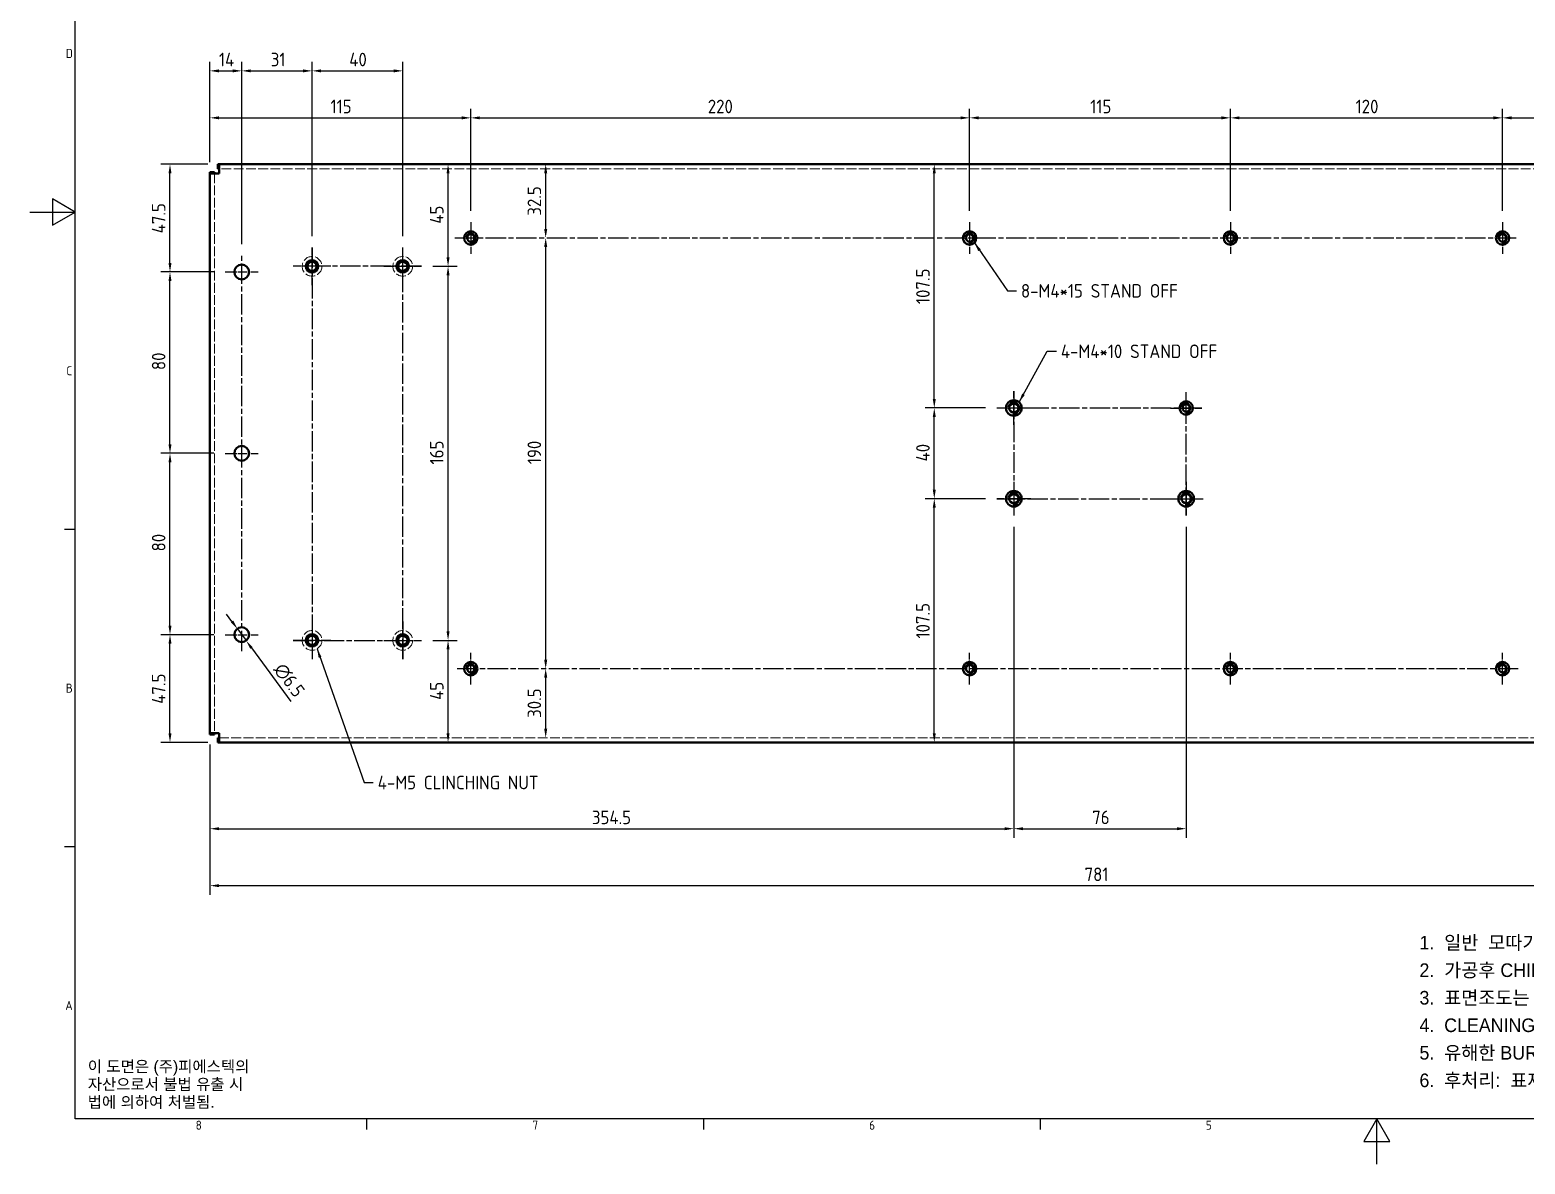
# Model space of a CAD drawing. Header units: millimetres. Extents: x 0 to 1188, y 0 to 840.
# Drawn here: x 0 to 659, y 0 to 500 of the extents above; entities that cross this region are included whole.
import ezdxf

# ---------------------------------------------------------------- set-up
doc = ezdxf.new("R2010")
doc.units = ezdxf.units.MM
doc.header["$LTSCALE"] = 2
doc.linetypes.add('CHAIN', pattern=[0.3543, 0.2362, -0.0295, 0.0591, -0.0295])
doc.linetypes.add('DASHED', pattern=[0.2067, 0.1654, -0.0413])
doc.layers.get('0').update_dxf_attribs({"color": 3, "lineweight": 25})
for name, color, linetype, lineweight in [('가려진 것(ISO)', 2, 'DASHED', 18), ('가시적인 것(ISO)', 3, 'Continuous', 40), ('가시적인 좁은 것(ISO)', 3, 'Continuous', 35), ('경계(ISO)', 7, 'Continuous', 25), ('기호(ISO)', 5, 'Continuous', 25), ('중심 표식(ISO)', 1, 'Continuous', 25), ('중심선(ISO)', 1, 'Continuous', 25), ('치수(ISO)', 2, 'Continuous', 25)]:
    doc.layers.add(name, color=color, linetype=linetype, lineweight=lineweight)
doc.styles.add('ISO Proportional', font='arial.ttf')
doc.styles.add('문자 텍스트_PSTEK_POSCO', font='isocp.shx')
doc.styles.add('치수 텍스트_PSTEK_POSCO', font='isocp.shx')
doc.dimstyles.new('치수_PSTEK_POSCO', dxfattribs={"dimscale": 2, "dimtxt": 3, "dimasz": 2, "dimexe": 2, "dimexo": 2.5, "dimgap": 1, "dimtad": 1, "dimrnd": 1e-08, "dimdsep": 46, "dimtxsty": '치수 텍스트_PSTEK_POSCO', "dimcen": 0.09, "dimdle": 10, "dimclrd": 7, "dimclre": 7, "dimclrt": 2, "dimadec": 1, "dimazin": 2, "dimtfac": 1, "dimtmove": 0, "dimatfit": 3, "dimfxl": 0, "dimtolj": 1, "dimlwd": -1, "dimlwe": -1, "dimarcsym": 0})
doc.dimstyles.new('치수_PSTEK_POSCO$7', dxfattribs={"dimscale": 2, "dimtxt": 3, "dimasz": 2, "dimexe": 2, "dimexo": 2.5, "dimgap": 1, "dimtad": 1, "dimrnd": 1e-08, "dimdsep": 46, "dimtxsty": '치수 텍스트_PSTEK_POSCO', "dimcen": 0.09, "dimdle": 10, "dimclrd": 7, "dimclre": 7, "dimclrt": 2, "dimadec": 1, "dimazin": 2, "dimtfac": 1, "dimtmove": 0, "dimatfit": 3, "dimfxl": 0, "dimtolj": 1, "dimlwd": -1, "dimlwe": -1, "dimarcsym": 0})

# ---------------------------------------------------------------- blocks, each defined once
blk = doc.blocks.new('경계 Default Border')
at = {"layer": '경계(ISO)'}
for p, q in [((10, 140), (7.6, 140)), ((10, 70), (7.6, 70)), ((74.25, 10), (74.25, 7.6)), ((148.5, 10), (148.5, 7.6)), ((222.75, 10), (222.75, 7.6))]:
    blk.add_line(p, q, dxfattribs=at)
at = {"layer": '경계(ISO)', "flags": 128}
for points in [[(10, 10), (10, 410), (584, 410), (584, 10), (10, 10)], [(0, 210), (10, 210), (5, 212.89), (5, 207.11), (10, 210)], [(297, 0), (297, 10), (294.11, 5), (299.89, 5), (297, 10)]]:
    blk.add_lwpolyline(points, dxfattribs=at)
at = {"layer": '경계(ISO)', "color": 2, "char_height": 2, "attachment_point": 7, "style": '문자 텍스트_PSTEK_POSCO'}
for s, insert in [('D', (7.92, 243.98)), ('C', (8.03, 173.98)), ('B', (7.92, 103.98)), ('A', (7.81, 34)), ('8', (36.55, 7.58)), ('7', (110.8, 7.6)), ('6', (185.05, 7.58)), ('5', (259.3, 7.58))]:
    blk.add_mtext(s, dxfattribs=dict(at, insert=insert))
blk = doc.blocks.new('*D23')
at = {"layer": 'Defpoints', "color": 0, "transparency": 16777216}
for p in [(194.41, 461.56), (79.41, 437.06), (194.41, 415.51)]:
    blk.add_point(p, dxfattribs=at)
at = {"layer": '치수(ISO)', "color": 7, "transparency": 16777216}
for p, q in [((79.41, 442.06), (79.41, 465.56)), ((194.41, 420.51), (194.41, 465.56)), ((83.41, 461.56), (190.41, 461.56))]:
    blk.add_line(p, q, dxfattribs=at)
for points in [[(83.41, 462.22), (83.41, 460.89), (79.41, 461.56)], [(190.41, 462.22), (190.41, 460.89), (194.41, 461.56)]]:
    blk.add_solid(points, dxfattribs=at)
at = {"layer": '치수(ISO)', "color": 2, "transparency": 16777216, "insert": (132.56, 466.56), "char_height": 6, "attachment_point": 4, "style": '치수 텍스트_PSTEK_POSCO'}
blk.add_mtext('\\A1;115', dxfattribs=at)
blk = doc.blocks.new('*D24')
at = {"layer": 'Defpoints', "color": 0, "transparency": 16777216}
for p in [(414.41, 461.56), (194.41, 415.51), (414.41, 415.51)]:
    blk.add_point(p, dxfattribs=at)
at = {"layer": '치수(ISO)', "color": 7, "transparency": 16777216}
for p, q in [((194.41, 420.51), (194.41, 465.56)), ((414.41, 420.51), (414.41, 465.56)), ((198.41, 461.56), (410.41, 461.56))]:
    blk.add_line(p, q, dxfattribs=at)
for points in [[(198.41, 462.22), (198.41, 460.89), (194.41, 461.56)], [(410.41, 462.22), (410.41, 460.89), (414.41, 461.56)]]:
    blk.add_solid(points, dxfattribs=at)
at = {"layer": '치수(ISO)', "color": 2, "transparency": 16777216, "insert": (298.95, 466.56), "char_height": 6, "attachment_point": 4, "style": '치수 텍스트_PSTEK_POSCO'}
blk.add_mtext('\\A1;220', dxfattribs=at)
blk = doc.blocks.new('*D25')
at = {"layer": 'Defpoints', "color": 0, "transparency": 16777216}
for p in [(529.41, 461.56), (414.41, 415.51), (529.41, 415.51)]:
    blk.add_point(p, dxfattribs=at)
at = {"layer": '치수(ISO)', "color": 7, "transparency": 16777216}
for p, q in [((414.41, 420.51), (414.41, 465.56)), ((529.41, 420.51), (529.41, 465.56)), ((418.41, 461.56), (525.41, 461.56))]:
    blk.add_line(p, q, dxfattribs=at)
for points in [[(418.41, 462.22), (418.41, 460.89), (414.41, 461.56)], [(525.41, 462.22), (525.41, 460.89), (529.41, 461.56)]]:
    blk.add_solid(points, dxfattribs=at)
at = {"layer": '치수(ISO)', "color": 2, "transparency": 16777216, "insert": (467.6, 466.56), "char_height": 6, "attachment_point": 4, "style": '치수 텍스트_PSTEK_POSCO'}
blk.add_mtext('\\A1;115', dxfattribs=at)
blk = doc.blocks.new('*D26')
at = {"layer": 'Defpoints', "color": 0, "transparency": 16777216}
for p in [(649.41, 461.56), (529.41, 415.51), (649.41, 415.51)]:
    blk.add_point(p, dxfattribs=at)
at = {"layer": '치수(ISO)', "color": 7, "transparency": 16777216}
for p, q in [((529.41, 420.51), (529.41, 465.56)), ((649.41, 420.51), (649.41, 465.56)), ((533.41, 461.56), (645.41, 461.56))]:
    blk.add_line(p, q, dxfattribs=at)
for points in [[(533.41, 462.22), (533.41, 460.89), (529.41, 461.56)], [(645.41, 462.22), (645.41, 460.89), (649.41, 461.56)]]:
    blk.add_solid(points, dxfattribs=at)
at = {"layer": '치수(ISO)', "color": 2, "transparency": 16777216, "insert": (584.63, 466.56), "char_height": 6, "attachment_point": 4, "style": '치수 텍스트_PSTEK_POSCO'}
blk.add_mtext('\\A1;120', dxfattribs=at)
blk = doc.blocks.new('*D27')
at = {"layer": 'Defpoints', "color": 0, "transparency": 16777216}
for p in [(689.41, 461.56), (689.41, 427.31), (649.41, 415.51)]:
    blk.add_point(p, dxfattribs=at)
at = {"layer": '치수(ISO)', "color": 7, "transparency": 16777216}
for p, q in [((649.41, 420.51), (649.41, 465.56)), ((689.41, 432.31), (689.41, 465.56)), ((653.41, 461.56), (685.41, 461.56))]:
    blk.add_line(p, q, dxfattribs=at)
for points in [[(653.41, 462.22), (653.41, 460.89), (649.41, 461.56)], [(685.41, 462.22), (685.41, 460.89), (689.41, 461.56)]]:
    blk.add_solid(points, dxfattribs=at)
at = {"layer": '치수(ISO)', "color": 2, "transparency": 16777216, "insert": (665.83, 466.56), "char_height": 6, "attachment_point": 4, "style": '치수 텍스트_PSTEK_POSCO'}
blk.add_mtext('\\A1;40', dxfattribs=at)
blk = doc.blocks.new('*D30')
at = {"layer": 'Defpoints', "color": 0, "transparency": 16777216}
for p in [(93.41, 482.29), (79.41, 437.06), (93.41, 400.81)]:
    blk.add_point(p, dxfattribs=at)
at = {"layer": '치수(ISO)', "color": 7, "transparency": 16777216}
for p, q in [((79.41, 442.06), (79.41, 486.29)), ((83.41, 482.29), (89.41, 482.29)), ((93.41, 405.81), (93.41, 486.29))]:
    blk.add_line(p, q, dxfattribs=at)
for points in [[(83.41, 482.95), (83.41, 481.62), (79.41, 482.29)], [(89.41, 482.95), (89.41, 481.62), (93.41, 482.29)]]:
    blk.add_solid(points, dxfattribs=at)
at = {"layer": '치수(ISO)', "color": 2, "transparency": 16777216, "insert": (83.39, 487.29), "char_height": 6, "attachment_point": 4, "style": '치수 텍스트_PSTEK_POSCO'}
blk.add_mtext('\\A1;14', dxfattribs=at)
blk = doc.blocks.new('*D31')
at = {"layer": 'Defpoints', "color": 0, "transparency": 16777216}
for p in [(124.41, 482.29), (124.41, 404.41), (93.41, 400.81)]:
    blk.add_point(p, dxfattribs=at)
at = {"layer": '치수(ISO)', "color": 7, "transparency": 16777216}
for p, q in [((93.41, 405.81), (93.41, 486.29)), ((97.41, 482.29), (120.41, 482.29)), ((124.41, 409.41), (124.41, 486.29))]:
    blk.add_line(p, q, dxfattribs=at)
for points in [[(97.41, 482.95), (97.41, 481.62), (93.41, 482.29)], [(120.41, 482.95), (120.41, 481.62), (124.41, 482.29)]]:
    blk.add_solid(points, dxfattribs=at)
at = {"layer": '치수(ISO)', "color": 2, "transparency": 16777216, "insert": (106.23, 487.29), "char_height": 6, "attachment_point": 4, "style": '치수 텍스트_PSTEK_POSCO'}
blk.add_mtext('\\A1;31', dxfattribs=at)
blk = doc.blocks.new('*D32')
at = {"layer": 'Defpoints', "color": 0, "transparency": 16777216}
for p in [(164.41, 482.29), (124.41, 404.41), (164.41, 404.41)]:
    blk.add_point(p, dxfattribs=at)
at = {"layer": '치수(ISO)', "color": 7, "transparency": 16777216}
for p, q in [((124.41, 409.41), (124.41, 486.29)), ((128.41, 482.29), (160.41, 482.29)), ((164.41, 409.41), (164.41, 486.29))]:
    blk.add_line(p, q, dxfattribs=at)
for points in [[(128.41, 482.95), (128.41, 481.62), (124.41, 482.29)], [(160.41, 482.95), (160.41, 481.62), (164.41, 482.29)]]:
    blk.add_solid(points, dxfattribs=at)
at = {"layer": '치수(ISO)', "color": 2, "transparency": 16777216, "insert": (140.83, 487.29), "char_height": 6, "attachment_point": 4, "style": '치수 텍스트_PSTEK_POSCO'}
blk.add_mtext('\\A1;40', dxfattribs=at)
blk = doc.blocks.new('*D33')
at = {"layer": 'Defpoints', "color": 0, "transparency": 16777216}
for p in [(433.91, 286.11), (79.41, 190.06), (433.91, 147.96)]:
    blk.add_point(p, dxfattribs=at)
at = {"layer": '치수(ISO)', "color": 7, "transparency": 16777216}
for p, q in [((433.91, 281.11), (433.91, 143.96)), ((79.41, 185.06), (79.41, 143.96)), ((83.41, 147.96), (429.91, 147.96))]:
    blk.add_line(p, q, dxfattribs=at)
for points in [[(83.41, 148.62), (83.41, 147.29), (79.41, 147.96)], [(429.91, 148.62), (429.91, 147.29), (433.91, 147.96)]]:
    blk.add_solid(points, dxfattribs=at)
at = {"layer": '치수(ISO)', "color": 2, "transparency": 16777216, "insert": (247.83, 152.96), "char_height": 6, "attachment_point": 4, "style": '치수 텍스트_PSTEK_POSCO'}
blk.add_mtext('\\A1;354.5', dxfattribs=at)
blk = doc.blocks.new('*D34')
at = {"layer": 'Defpoints', "color": 0, "transparency": 16777216}
for p in [(433.91, 286.11), (509.91, 286.11), (509.91, 147.96)]:
    blk.add_point(p, dxfattribs=at)
at = {"layer": '치수(ISO)', "color": 7, "transparency": 16777216}
for p, q in [((433.91, 281.11), (433.91, 143.96)), ((509.91, 281.11), (509.91, 143.96)), ((437.91, 147.96), (505.91, 147.96))]:
    blk.add_line(p, q, dxfattribs=at)
for points in [[(437.91, 148.62), (437.91, 147.29), (433.91, 147.96)], [(505.91, 148.62), (505.91, 147.29), (509.91, 147.96)]]:
    blk.add_solid(points, dxfattribs=at)
at = {"layer": '치수(ISO)', "color": 2, "transparency": 16777216, "insert": (468.46, 152.96), "char_height": 6, "attachment_point": 4, "style": '치수 텍스트_PSTEK_POSCO'}
blk.add_mtext('\\A1;76', dxfattribs=at)
blk = doc.blocks.new('*D35')
at = {"layer": 'Defpoints', "color": 0, "transparency": 16777216}
for p in [(61.78, 233.56), (86.16, 233.56), (83.41, 186.06)]:
    blk.add_point(p, dxfattribs=at)
at = {"layer": '치수(ISO)', "color": 7, "transparency": 16777216}
for p, q in [((81.16, 233.56), (57.78, 233.56)), ((61.78, 190.06), (61.78, 229.56)), ((78.41, 186.06), (57.78, 186.06))]:
    blk.add_line(p, q, dxfattribs=at)
for points in [[(61.12, 229.56), (62.45, 229.56), (61.78, 233.56)], [(61.12, 190.06), (62.45, 190.06), (61.78, 186.06)]]:
    blk.add_solid(points, dxfattribs=at)
at = {"layer": '치수(ISO)', "color": 2, "transparency": 16777216, "insert": (56.78, 203.06), "char_height": 6, "attachment_point": 4, "rotation": 90, "style": '치수 텍스트_PSTEK_POSCO'}
blk.add_mtext('\\A1;47.5', dxfattribs=at)
blk = doc.blocks.new('*D36')
at = {"layer": 'Defpoints', "color": 0, "transparency": 16777216}
for p in [(61.78, 441.06), (83.41, 441.06), (86.16, 393.56)]:
    blk.add_point(p, dxfattribs=at)
at = {"layer": '치수(ISO)', "color": 7, "transparency": 16777216}
for p, q in [((78.41, 441.06), (57.78, 441.06)), ((61.78, 397.56), (61.78, 437.06)), ((81.16, 393.56), (57.78, 393.56))]:
    blk.add_line(p, q, dxfattribs=at)
for points in [[(61.12, 437.06), (62.45, 437.06), (61.78, 441.06)], [(61.12, 397.56), (62.45, 397.56), (61.78, 393.56)]]:
    blk.add_solid(points, dxfattribs=at)
at = {"layer": '치수(ISO)', "color": 2, "transparency": 16777216, "insert": (56.78, 410.6), "char_height": 6, "attachment_point": 4, "rotation": 90, "style": '치수 텍스트_PSTEK_POSCO'}
blk.add_mtext('\\A1;47.5', dxfattribs=at)
blk = doc.blocks.new('*D37')
at = {"layer": 'Defpoints', "color": 0, "transparency": 16777216}
for p in [(61.78, 393.56), (86.16, 393.56), (86.16, 313.56)]:
    blk.add_point(p, dxfattribs=at)
at = {"layer": '치수(ISO)', "color": 7, "transparency": 16777216}
for p, q in [((81.16, 393.56), (57.78, 393.56)), ((61.78, 317.56), (61.78, 389.56)), ((81.16, 313.56), (57.78, 313.56))]:
    blk.add_line(p, q, dxfattribs=at)
for points in [[(61.12, 389.56), (62.45, 389.56), (61.78, 393.56)], [(61.12, 317.56), (62.45, 317.56), (61.78, 313.56)]]:
    blk.add_solid(points, dxfattribs=at)
at = {"layer": '치수(ISO)', "color": 2, "transparency": 16777216, "insert": (56.78, 350.28), "char_height": 6, "attachment_point": 4, "rotation": 90, "style": '치수 텍스트_PSTEK_POSCO'}
blk.add_mtext('\\A1;80', dxfattribs=at)
blk = doc.blocks.new('*D38')
at = {"layer": 'Defpoints', "color": 0, "transparency": 16777216}
for p in [(61.78, 313.56), (86.16, 313.56), (86.16, 233.56)]:
    blk.add_point(p, dxfattribs=at)
at = {"layer": '치수(ISO)', "color": 7, "transparency": 16777216}
for p, q in [((81.16, 313.56), (57.78, 313.56)), ((61.78, 237.56), (61.78, 309.56)), ((81.16, 233.56), (57.78, 233.56))]:
    blk.add_line(p, q, dxfattribs=at)
for points in [[(61.12, 309.56), (62.45, 309.56), (61.78, 313.56)], [(61.12, 237.56), (62.45, 237.56), (61.78, 233.56)]]:
    blk.add_solid(points, dxfattribs=at)
at = {"layer": '치수(ISO)', "color": 2, "transparency": 16777216, "insert": (56.78, 270.28), "char_height": 6, "attachment_point": 4, "rotation": 90, "style": '치수 텍스트_PSTEK_POSCO'}
blk.add_mtext('\\A1;80', dxfattribs=at)
blk = doc.blocks.new('*D39')
at = {"layer": 'Defpoints', "color": 0, "transparency": 16777216}
for p in [(172.76, 231.06), (184.41, 231.06), (83.41, 186.06)]:
    blk.add_point(p, dxfattribs=at)
at = {"layer": '치수(ISO)', "color": 7, "transparency": 16777216}
for p, q in [((177.76, 231.06), (188.41, 231.06)), ((184.41, 190.06), (184.41, 227.06))]:
    blk.add_line(p, q, dxfattribs=at)
for points in [[(183.74, 227.06), (185.08, 227.06), (184.41, 231.06)], [(183.74, 190.06), (185.08, 190.06), (184.41, 186.06)]]:
    blk.add_solid(points, dxfattribs=at)
at = {"layer": '치수(ISO)', "color": 2, "transparency": 16777216, "insert": (179.41, 204.81), "char_height": 6, "attachment_point": 4, "rotation": 90, "style": '치수 텍스트_PSTEK_POSCO'}
blk.add_mtext('\\A1;45', dxfattribs=at)
blk = doc.blocks.new('*D40')
at = {"layer": 'Defpoints', "color": 0, "transparency": 16777216}
for p in [(83.41, 441.06), (184.41, 441.06), (172.76, 396.06)]:
    blk.add_point(p, dxfattribs=at)
at = {"layer": '치수(ISO)', "color": 7, "transparency": 16777216}
for p, q in [((184.41, 400.06), (184.41, 437.06)), ((177.76, 396.06), (188.41, 396.06))]:
    blk.add_line(p, q, dxfattribs=at)
for points in [[(183.74, 437.06), (185.08, 437.06), (184.41, 441.06)], [(183.74, 400.06), (185.08, 400.06), (184.41, 396.06)]]:
    blk.add_solid(points, dxfattribs=at)
at = {"layer": '치수(ISO)', "color": 2, "transparency": 16777216, "insert": (179.41, 414.85), "char_height": 6, "attachment_point": 4, "rotation": 90, "style": '치수 텍스트_PSTEK_POSCO'}
blk.add_mtext('\\A1;45', dxfattribs=at)
blk = doc.blocks.new('*D41')
at = {"layer": 'Defpoints', "color": 0, "transparency": 16777216}
for p in [(172.76, 396.06), (184.41, 396.06), (172.76, 231.06)]:
    blk.add_point(p, dxfattribs=at)
at = {"layer": '치수(ISO)', "color": 7, "transparency": 16777216}
for p, q in [((177.76, 396.06), (188.41, 396.06)), ((184.41, 235.06), (184.41, 392.06)), ((177.76, 231.06), (188.41, 231.06))]:
    blk.add_line(p, q, dxfattribs=at)
for points in [[(183.74, 392.06), (185.08, 392.06), (184.41, 396.06)], [(183.74, 235.06), (185.08, 235.06), (184.41, 231.06)]]:
    blk.add_solid(points, dxfattribs=at)
at = {"layer": '치수(ISO)', "color": 2, "transparency": 16777216, "insert": (179.41, 308.65), "char_height": 6, "attachment_point": 4, "rotation": 90, "style": '치수 텍스트_PSTEK_POSCO'}
blk.add_mtext('\\A1;165', dxfattribs=at)
blk = doc.blocks.new('*D42')
at = {"layer": 'Defpoints', "color": 0, "transparency": 16777216}
for p in [(83.41, 441.06), (227.46, 441.06), (187.46, 408.56)]:
    blk.add_point(p, dxfattribs=at)
at = {"layer": '치수(ISO)', "color": 7, "transparency": 16777216}
blk.add_line((227.46, 412.56), (227.46, 437.06), dxfattribs=at)
for points in [[(226.79, 437.06), (228.13, 437.06), (227.46, 441.06)], [(226.79, 412.56), (228.13, 412.56), (227.46, 408.56)]]:
    blk.add_solid(points, dxfattribs=at)
at = {"layer": '치수(ISO)', "color": 2, "transparency": 16777216, "insert": (222.46, 418.4), "char_height": 6, "attachment_point": 4, "rotation": 90, "style": '치수 텍스트_PSTEK_POSCO'}
blk.add_mtext('\\A1;32.5', dxfattribs=at)
blk = doc.blocks.new('*D43')
at = {"layer": 'Defpoints', "color": 0, "transparency": 16777216}
for p in [(187.46, 408.56), (227.46, 408.56), (187.46, 218.56)]:
    blk.add_point(p, dxfattribs=at)
at = {"layer": '치수(ISO)', "color": 7, "transparency": 16777216}
blk.add_line((227.46, 222.56), (227.46, 404.56), dxfattribs=at)
for points in [[(226.79, 404.56), (228.13, 404.56), (227.46, 408.56)], [(226.79, 222.56), (228.13, 222.56), (227.46, 218.56)]]:
    blk.add_solid(points, dxfattribs=at)
at = {"layer": '치수(ISO)', "color": 2, "transparency": 16777216, "insert": (222.46, 308.77), "char_height": 6, "attachment_point": 4, "rotation": 90, "style": '치수 텍스트_PSTEK_POSCO'}
blk.add_mtext('\\A1;190', dxfattribs=at)
blk = doc.blocks.new('*D44')
at = {"layer": 'Defpoints', "color": 0, "transparency": 16777216}
for p in [(187.46, 218.56), (227.46, 218.56), (83.41, 188.06)]:
    blk.add_point(p, dxfattribs=at)
at = {"layer": '치수(ISO)', "color": 7, "transparency": 16777216}
blk.add_line((227.46, 192.06), (227.46, 214.56), dxfattribs=at)
for points in [[(226.79, 214.56), (228.13, 214.56), (227.46, 218.56)], [(226.79, 192.06), (228.13, 192.06), (227.46, 188.06)]]:
    blk.add_solid(points, dxfattribs=at)
at = {"layer": '치수(ISO)', "color": 2, "transparency": 16777216, "insert": (222.46, 196.86), "char_height": 6, "attachment_point": 4, "rotation": 90, "style": '치수 텍스트_PSTEK_POSCO'}
blk.add_mtext('\\A1;30.5', dxfattribs=at)
blk = doc.blocks.new('*D45')
at = {"layer": 'Defpoints', "color": 0, "transparency": 16777216}
for p in [(398.82, 293.56), (426.46, 293.56), (83.41, 186.06)]:
    blk.add_point(p, dxfattribs=at)
at = {"layer": '치수(ISO)', "color": 7, "transparency": 16777216}
for p, q in [((421.46, 293.56), (394.82, 293.56)), ((398.82, 190.06), (398.82, 289.56))]:
    blk.add_line(p, q, dxfattribs=at)
for points in [[(398.15, 289.56), (399.49, 289.56), (398.82, 293.56)], [(398.15, 190.06), (399.49, 190.06), (398.82, 186.06)]]:
    blk.add_solid(points, dxfattribs=at)
at = {"layer": '치수(ISO)', "color": 2, "transparency": 16777216, "insert": (393.82, 231.86), "char_height": 6, "attachment_point": 4, "rotation": 90, "style": '치수 텍스트_PSTEK_POSCO'}
blk.add_mtext('\\A1;107.5', dxfattribs=at)
blk = doc.blocks.new('*D46')
at = {"layer": 'Defpoints', "color": 0, "transparency": 16777216}
for p in [(83.41, 441.06), (398.82, 441.06), (426.46, 333.56)]:
    blk.add_point(p, dxfattribs=at)
at = {"layer": '치수(ISO)', "color": 7, "transparency": 16777216}
for p, q in [((398.82, 337.56), (398.82, 437.06)), ((421.46, 333.56), (394.82, 333.56))]:
    blk.add_line(p, q, dxfattribs=at)
for points in [[(398.15, 437.06), (399.49, 437.06), (398.82, 441.06)], [(398.15, 337.56), (399.49, 337.56), (398.82, 333.56)]]:
    blk.add_solid(points, dxfattribs=at)
at = {"layer": '치수(ISO)', "color": 2, "transparency": 16777216, "insert": (393.82, 379.4), "char_height": 6, "attachment_point": 4, "rotation": 90, "style": '치수 텍스트_PSTEK_POSCO'}
blk.add_mtext('\\A1;107.5', dxfattribs=at)
blk = doc.blocks.new('*D47')
at = {"layer": 'Defpoints', "color": 0, "transparency": 16777216}
for p in [(398.82, 333.56), (426.46, 333.56), (426.46, 293.56)]:
    blk.add_point(p, dxfattribs=at)
at = {"layer": '치수(ISO)', "color": 7, "transparency": 16777216}
for p, q in [((421.46, 333.56), (394.82, 333.56)), ((398.82, 297.56), (398.82, 329.56)), ((421.46, 293.56), (394.82, 293.56))]:
    blk.add_line(p, q, dxfattribs=at)
for points in [[(398.15, 329.56), (399.49, 329.56), (398.82, 333.56)], [(398.15, 297.56), (399.49, 297.56), (398.82, 293.56)]]:
    blk.add_solid(points, dxfattribs=at)
at = {"layer": '치수(ISO)', "color": 2, "transparency": 16777216, "insert": (393.82, 309.98), "char_height": 6, "attachment_point": 4, "rotation": 90, "style": '치수 텍스트_PSTEK_POSCO'}
blk.add_mtext('\\A1;40', dxfattribs=at)
blk = doc.blocks.new('*D59')
at = {"layer": 'Defpoints', "color": 0, "transparency": 16777216}
for p in [(91.49, 236.18), (95.33, 230.94)]:
    blk.add_point(p, dxfattribs=at)
at = {"layer": '치수(ISO)', "color": 7, "transparency": 16777216}
for p, q in [((89.12, 239.4), (86.75, 242.63)), ((91.49, 236.18), (95.33, 230.94)), ((97.7, 227.71), (115.08, 204.02))]:
    blk.add_line(p, q, dxfattribs=at)
for points in [[(89.66, 239.8), (88.58, 239.01), (91.49, 236.18)], [(98.24, 228.11), (97.16, 227.32), (95.33, 230.94)]]:
    blk.add_solid(points, dxfattribs=at)
at = {"layer": '치수(ISO)', "color": 2, "transparency": 16777216, "insert": (109.62, 219.92), "char_height": 6, "attachment_point": 4, "rotation": 306.27033, "style": '치수 텍스트_PSTEK_POSCO'}
blk.add_mtext('\\A1;∅6.5', dxfattribs=at)
blk = doc.blocks.new('*D67')
at = {"layer": 'Defpoints', "color": 0, "transparency": 16777216}
for p in [(79.41, 190.06), (860.41, 186.06), (860.41, 122.84)]:
    blk.add_point(p, dxfattribs=at)
at = {"layer": '치수(ISO)', "color": 7, "transparency": 16777216}
for p, q in [((79.41, 185.06), (79.41, 118.84)), ((860.41, 181.06), (860.41, 118.84)), ((83.41, 122.84), (856.41, 122.84))]:
    blk.add_line(p, q, dxfattribs=at)
for points in [[(83.41, 123.51), (83.41, 122.17), (79.41, 122.84)], [(856.41, 123.51), (856.41, 122.17), (860.41, 122.84)]]:
    blk.add_solid(points, dxfattribs=at)
at = {"layer": '치수(ISO)', "color": 2, "transparency": 16777216, "insert": (465.11, 127.84), "char_height": 6, "attachment_point": 4, "style": '치수 텍스트_PSTEK_POSCO'}
blk.add_mtext('\\A1;781', dxfattribs=at)
blk = doc.blocks.new('주석-판금')
at = {"layer": '기호(ISO)', "color": 2, "insert": (-40.78, 16.76), "char_height": 3, "width": 116.6778, "attachment_point": 1, "line_spacing_factor": 1.214608, "style": 'ISO Proportional'}
blk.add_mtext('\\f굴림|b0|i0;\\H3.0000;1.  일반  모따기 C0.3\\P2.  가공후 CHIPING 및 BROKEN 없을 것.\\P3.  표면조도는 다듬질기호 Ra값을 준수할 것.\\P4.  CLEANING 처리후 납품 할 것.\\P5.  유해한 BURR, 모서리 제거 할 것.\\P6.  후처리:  표제란 참조 할 것.', dxfattribs=at)

msp = doc.modelspace()

# ---------------------------------------------------------------- linework, layer by layer
at = {"layer": '가려진 것(ISO)', "ltscale": 12.988789}
msp.add_line((81.409, 437.058), (81.409, 190.058), dxfattribs=at)
at = {"layer": '가려진 것(ISO)', "ltscale": 13.075942}
for p, q in [((856.409, 439.058), (83.409, 439.058)), ((83.409, 188.058), (856.409, 188.058))]:
    msp.add_line(p, q, dxfattribs=at)
at = {"layer": '가려진 것(ISO)', "ltscale": 13.222959}
for centre in [(124.409, 396.058), (164.409, 396.058), (124.409, 231.058), (164.409, 231.058)]:
    msp.add_circle(centre, 4.35, dxfattribs=at)
at = {"layer": '가시적인 것(ISO)'}
for p, q in [((81.409, 437.6438), (79.409, 437.6438)), ((79.409, 437.6438), (79.409, 437.058)), ((79.409, 190.058), (79.409, 437.058)), ((83.409, 437.058), (79.409, 437.058)), ((81.409, 437.058), (81.409, 437.6438)), ((83.409, 441.058), (82.8232, 441.058)), ((82.8232, 439.058), (82.8232, 441.058)), ((83.409, 439.058), (82.8232, 439.058)), ((83.409, 441.058), (856.409, 441.058)), ((83.409, 441.058), (83.409, 437.058)), ((79.409, 190.058), (83.409, 190.058)), ((79.409, 190.058), (79.409, 189.4722)), ((81.409, 189.4722), (79.409, 189.4722)), ((81.409, 190.058), (81.409, 189.4722)), ((83.409, 188.058), (82.8232, 188.058)), ((82.8232, 188.058), (82.8232, 186.058)), ((82.8232, 186.058), (83.409, 186.058)), ((83.409, 190.058), (83.409, 186.058)), ((856.409, 186.058), (83.409, 186.058))]:
    msp.add_line(p, q, dxfattribs=at)
for centre, radius in [((194.409, 408.558), 2.95), ((194.409, 408.558), 1.621), ((414.409, 408.558), 2.95), ((414.409, 408.558), 1.621), ((529.409, 408.558), 2.95), ((529.409, 408.558), 1.621), ((649.409, 408.558), 2.95), ((649.409, 408.558), 1.621), ((93.409, 393.558), 3.25), ((124.409, 396.058), 2.75), ((124.409, 396.058), 2.067), ((164.409, 396.058), 2.75), ((164.409, 396.058), 2.067), ((433.909, 333.558), 3.45), ((509.909, 333.558), 2.95), ((433.909, 333.558), 2.067), ((509.909, 333.558), 1.621), ((93.409, 313.558), 3.25), ((433.909, 293.558), 3.45), ((509.909, 293.558), 3.45), ((433.909, 293.558), 2.067), ((509.909, 293.558), 2.067), ((93.409, 233.558), 3.25), ((124.409, 231.058), 2.75), ((124.409, 231.058), 2.067), ((164.409, 231.058), 2.75), ((164.409, 231.058), 2.067), ((194.409, 218.558), 2.95), ((194.409, 218.558), 1.621), ((414.409, 218.558), 2.95), ((414.409, 218.558), 1.621), ((529.409, 218.558), 2.95), ((529.409, 218.558), 1.621), ((649.409, 218.558), 2.95), ((649.409, 218.558), 1.621)]:
    msp.add_circle(centre, radius, dxfattribs=at)
at = {"layer": '가시적인 좁은 것(ISO)'}
for centre, radius, start, end in [((194.409, 408.558), 2, 260, 170), ((414.409, 408.558), 2, 260, 170), ((529.409, 408.558), 2, 260, 170), ((649.409, 408.558), 2, 260, 170), ((124.409, 396.058), 2.5, 190, 100), ((164.409, 396.058), 2.5, 190, 100), ((433.909, 333.558), 2.5, 260, 170), ((509.909, 333.558), 2, 260, 170), ((433.909, 293.558), 2.5, 260, 170), ((509.909, 293.558), 2.5, 260, 170), ((124.409, 231.058), 2.5, 190, 100), ((164.409, 231.058), 2.5, 190, 100), ((194.409, 218.558), 2, 260, 170), ((414.409, 218.558), 2, 260, 170), ((529.409, 218.558), 2, 260, 170), ((649.409, 218.558), 2, 260, 170)]:
    msp.add_arc(centre, radius, start, end, dxfattribs=at)
at = {"layer": '중심 표식(ISO)', "linetype": 'CHAIN', "ltscale": 7.722792}
for p, q in [((194.409, 415.508), (194.409, 401.608)), ((414.409, 415.508), (414.409, 401.608)), ((529.409, 415.508), (529.409, 401.608)), ((649.409, 415.508), (649.409, 401.608)), ((509.909, 326.608), (509.909, 340.508)), ((502.959, 333.558), (516.859, 333.558)), ((194.409, 211.608), (194.409, 225.508)), ((414.409, 211.608), (414.409, 225.508)), ((529.409, 211.608), (529.409, 225.508)), ((649.409, 211.608), (649.409, 225.508))]:
    msp.add_line(p, q, dxfattribs=at)
at = {"layer": '중심 표식(ISO)', "linetype": 'CHAIN', "ltscale": 9.278481}
for p, q in [((124.409, 387.708), (124.409, 404.408)), ((164.409, 387.708), (164.409, 404.408)), ((132.759, 396.058), (116.059, 396.058)), ((156.059, 396.058), (172.759, 396.058)), ((124.409, 239.408), (124.409, 222.708)), ((164.409, 239.408), (164.409, 222.708)), ((132.759, 231.058), (116.059, 231.058)), ((156.059, 231.058), (172.759, 231.058))]:
    msp.add_line(p, q, dxfattribs=at)
at = {"layer": '중심 표식(ISO)', "linetype": 'CHAIN', "ltscale": 8.056153}
for p, q in [((86.159, 393.558), (100.659, 393.558)), ((86.159, 313.558), (100.659, 313.558)), ((86.159, 233.558), (100.659, 233.558))]:
    msp.add_line(p, q, dxfattribs=at)
at = {"layer": '중심 표식(ISO)', "linetype": 'CHAIN', "ltscale": 8.278396}
for p, q in [((433.909, 326.108), (433.909, 341.008)), ((441.359, 333.558), (426.459, 333.558)), ((433.909, 301.008), (433.909, 286.108)), ((509.909, 301.008), (509.909, 286.108)), ((441.359, 293.558), (426.459, 293.558)), ((502.459, 293.558), (517.359, 293.558))]:
    msp.add_line(p, q, dxfattribs=at)
at = {"layer": '중심선(ISO)', "linetype": 'CHAIN', "ltscale": 19.051651}
for p, q in [((124.409, 404.408), (124.409, 222.708)), ((164.409, 222.708), (164.409, 404.408)), ((187.459, 408.558), (656.359, 408.558)), ((93.409, 226.308), (93.409, 400.808)), ((172.759, 396.058), (116.059, 396.058)), ((433.909, 341.008), (433.909, 286.108)), ((509.909, 286.108), (509.909, 340.508)), ((516.859, 333.558), (426.459, 333.558)), ((426.459, 293.558), (517.359, 293.558)), ((116.059, 231.058), (172.759, 231.058)), ((656.359, 218.558), (187.459, 218.558))]:
    msp.add_line(p, q, dxfattribs=at)

# ---------------------------------------------------------------- block references
at = {"xscale": 2, "yscale": 2, "zscale": 2}
for name, p in [('경계 Default Border', (0, 0)), ('주석-판금', (694.349, 67.1773))]:
    msp.add_blockref(name, p, dxfattribs=at)

# ---------------------------------------------------------------- texts
at = {"layer": '기호(ISO)', "color": 2, "char_height": 6, "attachment_point": 4, "style": '치수 텍스트_PSTEK_POSCO'}
for s, insert, width in [('{\\fISOCP|b0|i0;\\H6.0000;8-M4*15 STAND OFF}', (437.0432, 385.2268), 80.696068), ('{\\fISOCP|b0|i0;\\H6.0000;4-M4*10 STAND OFF}', (454.6542, 358.5583), 81.361151), ('{\\fISOCP|b0|i0;\\H6.0000;4-M5 CLINCHING NUT}', (153.3864, 168.3297), 81.353998)]:
    msp.add_mtext(s, dxfattribs=dict(at, insert=insert, width=width))
at = {"layer": '기호(ISO)', "color": 2, "insert": (25.5102, 34.9518), "char_height": 5, "width": 78.612207, "attachment_point": 4, "line_spacing_factor": 0.944221, "style": '문자 텍스트_PSTEK_POSCO'}
msp.add_mtext('{\\fArial|b0|i0;\\H5.0000;이 도면은 (주)피에스텍의\\P자산으로서 불법 유출 시 \\P법에 의하여 처벌됨.}', dxfattribs=at)

# ---------------------------------------------------------------- dimensions: what is measured, and where the dimension line sits
at = {"layer": '치수(ISO)', "color": 7}
for base, p1, p2, angle, override, picture, middle in [((93.409, 482.287), (79.409, 437.058), (93.409, 400.808), 180, {"dimdec": 2, "dimtp": 0, "dimtm": 0, "dimtdec": 2, "dimtofl": 0, "dimatfit": 1}, '*D30', (86.389, 482.287)), ((124.409, 482.287), (93.409, 400.808), (124.409, 404.408), 180, {"dimdec": 2, "dimtp": 0, "dimtm": 0, "dimtdec": 2, "dimtofl": 0, "dimatfit": 1}, '*D31', (108.929, 482.287)), ((164.409, 482.287), (124.409, 404.408), (164.409, 404.408), 180, {"dimdec": 2, "dimtp": 0, "dimtm": 0, "dimtdec": 2, "dimtofl": 0, "dimatfit": 1}, '*D32', (144.429, 482.287)), ((194.409, 461.558), (79.409, 437.058), (194.409, 415.508), 180, {"dimdec": 2, "dimtp": 0, "dimtm": 0, "dimtdec": 2, "dimtofl": 0, "dimatfit": 1}, '*D23', (136.889, 461.558)), ((414.409, 461.558), (194.409, 415.508), (414.409, 415.508), 180, {"dimdec": 2, "dimtp": 0, "dimtm": 0, "dimtdec": 2, "dimtofl": 0, "dimatfit": 1}, '*D24', (304.429, 461.558)), ((529.409, 461.558), (414.409, 415.508), (529.409, 415.508), 180, {"dimdec": 2, "dimtp": 0, "dimtm": 0, "dimtdec": 2, "dimtofl": 0, "dimatfit": 1}, '*D25', (471.929, 461.558)), ((649.409, 461.558), (529.409, 415.508), (649.409, 415.508), 180, {"dimdec": 2, "dimtp": 0, "dimtm": 0, "dimtdec": 2, "dimtofl": 0, "dimatfit": 1}, '*D26', (589.429, 461.558)), ((689.409, 461.558), (649.409, 415.508), (689.409, 427.308), 180, {"dimdec": 2, "dimtp": 0, "dimtm": 0, "dimtdec": 2, "dimtofl": 0, "dimatfit": 1}, '*D27', (669.429, 461.558)), ((61.7841, 441.058), (86.159, 393.558), (83.409, 441.058), 90, {"dimdec": 2, "dimtp": 0, "dimtm": 0, "dimtdec": 2, "dimtofl": 0, "dimatfit": 1}, '*D36', (61.7841, 417.328)), ((184.409, 441.058), (172.759, 396.058), (83.409, 441.058), 90, {"dimdec": 2, "dimse2": 1, "dimtp": 0, "dimtm": 0, "dimtdec": 2, "dimtofl": 0, "dimatfit": 1}, '*D40', (184.409, 418.578)), ((227.459, 441.058), (187.459, 408.558), (83.409, 441.058), 90, {"dimdec": 2, "dimse1": 1, "dimse2": 1, "dimtp": 0, "dimtm": 0, "dimtdec": 2, "dimtofl": 0, "dimatfit": 1}, '*D42', (227.459, 424.828)), ((398.8198, 441.058), (426.459, 333.558), (83.409, 441.058), 90, {"dimdec": 2, "dimse2": 1, "dimtp": 0, "dimtm": 0, "dimtdec": 2, "dimtofl": 0, "dimatfit": 1}, '*D46', (398.8198, 387.328)), ((227.459, 408.558), (187.459, 218.558), (187.459, 408.558), 90, {"dimdec": 2, "dimse1": 1, "dimse2": 1, "dimtp": 0, "dimtm": 0, "dimtdec": 2, "dimtofl": 0, "dimatfit": 1}, '*D43', (227.459, 313.578)), ((184.409, 396.058), (172.759, 231.058), (172.759, 396.058), 90, {"dimdec": 2, "dimtp": 0, "dimtm": 0, "dimtdec": 2, "dimtofl": 0, "dimatfit": 1}, '*D41', (184.409, 313.578)), ((61.7841, 393.558), (86.159, 313.558), (86.159, 393.558), 90, {"dimdec": 2, "dimtp": 0, "dimtm": 0, "dimtdec": 2, "dimtofl": 0, "dimatfit": 1}, '*D37', (61.7841, 353.578)), ((398.8198, 333.558), (426.459, 293.558), (426.459, 333.558), 90, {"dimdec": 2, "dimtp": 0, "dimtm": 0, "dimtdec": 2, "dimtofl": 0, "dimatfit": 1}, '*D47', (398.8198, 313.578)), ((61.7841, 313.558), (86.159, 233.558), (86.159, 313.558), 90, {"dimdec": 2, "dimtp": 0, "dimtm": 0, "dimtdec": 2, "dimtofl": 0, "dimatfit": 1}, '*D38', (61.7841, 273.578)), ((398.8198, 293.558), (83.409, 186.058), (426.459, 293.558), 90, {"dimdec": 2, "dimse1": 1, "dimtp": 0, "dimtm": 0, "dimtdec": 2, "dimtofl": 0, "dimatfit": 1}, '*D45', (398.8198, 239.788)), ((433.909, 147.9578), (79.409, 190.058), (433.909, 286.108), 180, {"dimdec": 2, "dimtp": 0, "dimtm": 0, "dimtdec": 2, "dimtofl": 0, "dimatfit": 1}, '*D33', (256.659, 147.9578)), ((509.909, 147.9578), (433.909, 286.108), (509.909, 286.108), 180, {"dimdec": 2, "dimtp": 0, "dimtm": 0, "dimtdec": 2, "dimtofl": 0, "dimatfit": 1}, '*D34', (471.909, 147.9578)), ((61.7841, 233.558), (83.409, 186.058), (86.159, 233.558), 90, {"dimdec": 2, "dimtp": 0, "dimtm": 0, "dimtdec": 2, "dimtofl": 0, "dimatfit": 1}, '*D35', (61.7841, 209.788)), ((184.409, 231.058), (83.409, 186.058), (172.759, 231.058), 90, {"dimdec": 2, "dimse1": 1, "dimtp": 0, "dimtm": 0, "dimtdec": 2, "dimtofl": 0, "dimatfit": 1}, '*D39', (184.409, 208.538)), ((227.459, 218.558), (83.409, 188.058), (187.459, 218.558), 90, {"dimdec": 2, "dimse1": 1, "dimse2": 1, "dimtp": 0, "dimtm": 0, "dimtdec": 2, "dimtofl": 0, "dimatfit": 1}, '*D44', (227.459, 203.288))]:
    dim = msp.add_linear_dim(base=base, p1=p1, p2=p2, angle=angle, dimstyle='치수_PSTEK_POSCO', override=override, dxfattribs=at)
    dim.commit()
    dim.dimension.update_dxf_attribs({"geometry": picture, "text_midpoint": middle, "dimtype": 160})
dim = msp.add_diameter_dim_2p(p1=(91.4863, 236.1782), p2=(95.3316, 230.9377), dimstyle='치수_PSTEK_POSCO', override={"dimdec": 2, "dimlfac": 1, "dimtp": 0, "dimtm": 0, "dimtdec": 2, "dimatfit": 2}, dxfattribs=at)
dim.commit()
dim.dimension.update_dxf_attribs({"geometry": '*D59', "text_midpoint": (109.7439, 211.2964), "dimtype": 163})
dim = msp.add_linear_dim(base=(860.409, 122.8389), p1=(79.409, 190.058), p2=(860.409, 186.058), dimstyle='치수_PSTEK_POSCO', override={"dimdec": 2, "dimtp": 0, "dimtm": 0, "dimtdec": 2, "dimtofl": 0, "dimatfit": 1}, dxfattribs=at)
dim.commit()
dim.dimension.update_dxf_attribs({"geometry": '*D67', "text_midpoint": (469.909, 122.8389), "dimtype": 160})

# ---------------------------------------------------------------- leaders
at = {"layer": '기호(ISO)', "color": 7, "annotation_type": 0, "has_hookline": 1, "hookline_direction": 0}
for points, text_width in [([(416.4906, 406.4677), (431.0432, 385.2268), (435.0432, 385.2268)], 78.746), ([(436.2283, 336.112), (448.6542, 358.5583), (452.6542, 358.5583)], 79.4333), ([(126.6401, 227.3237), (147.3864, 168.3297), (151.3864, 168.3297)], 79.4288)]:
    msp.add_leader(points, dimstyle='치수_PSTEK_POSCO$7', override={"dimtad": 0}, dxfattribs=dict(at, text_width=text_width))

doc.saveas('drawing.dxf')
